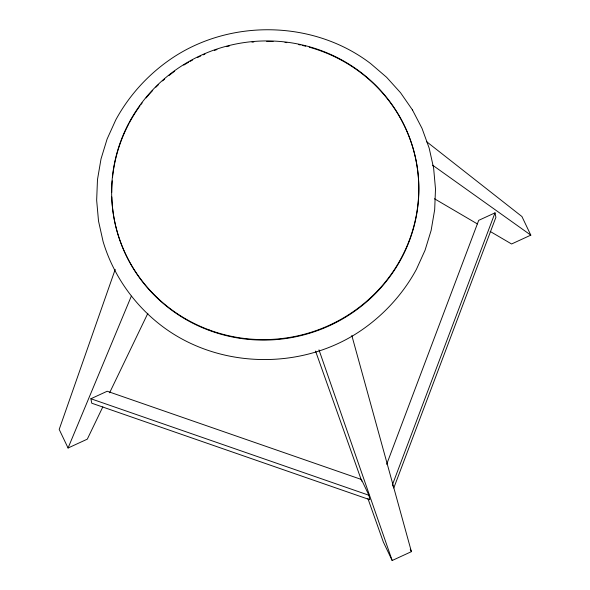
<?xml version="1.0" encoding="UTF-8"?>
<svg xmlns="http://www.w3.org/2000/svg" width="590" height="590" viewBox="0 0 590 590"><rect width="100%" height="100%" fill="white"/><g stroke="black" fill="none" stroke-linecap="round" stroke-linejoin="round"><path stroke-width="0.89" d="M115.22 269.394L59.192 429.402L68.064 448.009L87.298 439.159L102.837 406.864M386.664 464.3L478.697 220.358L495.017 212.85L495.895 217.312L393.781 487.989M495.017 212.85L392.571 484.397L392.925 486.182M68.064 448.009L131.312 296.18M109.607 392.785L147.861 313.297M90.882 398.751L107.203 391.244L361.412 479.478L368.942 495.261L369.827 499.723L91.767 403.213L90.882 398.751L368.942 495.261M426.489 141.593L521.936 216.537L530.808 235.144L511.582 243.987L490.12 231.405M367.902 498.528L383.294 541.9L392.173 560.5L411.407 551.65L351.824 335.526M412.499 109.983L400.558 92.748L386.612 77.29L370.631 63.573C314.013 20.303 230.933 18.592 171.963 58.233L171.889 58.285C148.599 74.008 129.195 95.182 115.78 119.888L107.1 139.056L101.015 158.939L97.483 179.596L96.657 200.276L98.523 221.095L103.08 241.494C113.044 274.822 133.782 304.514 161.395 325.636L161.527 325.739C218.145 369.001 301.225 370.719 360.195 331.079L360.269 331.027C383.559 315.296 402.963 294.13 416.378 269.416L425.058 250.249L431.143 230.366L434.675 209.716L435.501 189.029L433.635 168.209L429.151 148.031L422.02 128.377L412.38 109.799M434.491 198.771L477.406 223.942M432.654 165.207L530.808 235.144M410.249 549.224L411.407 551.65M315.547 351.065L361.736 481.182M318.969 349.848L392.173 560.5M374.694 84.717A153.739 149.167 -11.2 0 1 325.673 327.391A153.739 149.167 -11.2 0 1 111.805 196.942M111.739 192.48A153.739 149.167 -11.2 0 1 112.203 180.865M112.535 177.302A153.739 149.167 -11.2 0 1 121.208 140.737M121.525 139.896A153.739 149.167 -11.2 0 1 128.996 123.494M129.424 122.698A153.739 149.167 -11.2 0 1 139.992 105.839M141.062 104.378A153.739 149.167 -11.2 0 1 142.146 102.926M146.099 97.94A153.739 149.167 -11.2 0 1 152.722 90.447M155.9 87.18A153.739 149.167 -11.2 0 1 158.511 84.636M162.545 80.926A153.739 149.167 -11.2 0 1 164.61 79.134M168.828 75.645A153.739 149.167 -11.2 0 1 174.662 71.22M183.785 65.107A153.739 149.167 -11.2 0 1 188.512 62.289M190.113 61.382A153.739 149.167 -11.2 0 1 192.532 60.062M197.429 57.555A153.739 149.167 -11.2 0 1 200.74 55.976M203.255 54.848A153.739 149.167 -11.2 0 1 204.944 54.11M214.362 50.445A153.739 149.167 -11.2 0 1 216.965 49.553M226.663 46.654A153.739 149.167 -11.2 0 1 229.34 45.976M251.989 42.126A153.739 149.167 -11.2 0 1 253.818 41.964M266.68 41.411A153.739 149.167 -11.2 0 1 270.353 41.44M271.267 41.462A153.739 149.167 -11.2 0 1 273.104 41.521M285.007 42.428A153.739 149.167 -11.2 0 1 286.829 42.65M298.57 44.589A153.739 149.167 -11.2 0 1 300.362 44.965M302.154 45.371A153.739 149.167 -11.2 0 1 305.716 46.227M309.241 47.171A153.739 149.167 -11.2 0 1 374.053 84.09M209.118 329.913A153.739 149.167 -11.2 0 0 417.064 166.299A153.739 149.167 -11.2 0 0 169.455 74.591A153.739 149.167 -11.2 0 0 209.118 329.913"/></g></svg>
